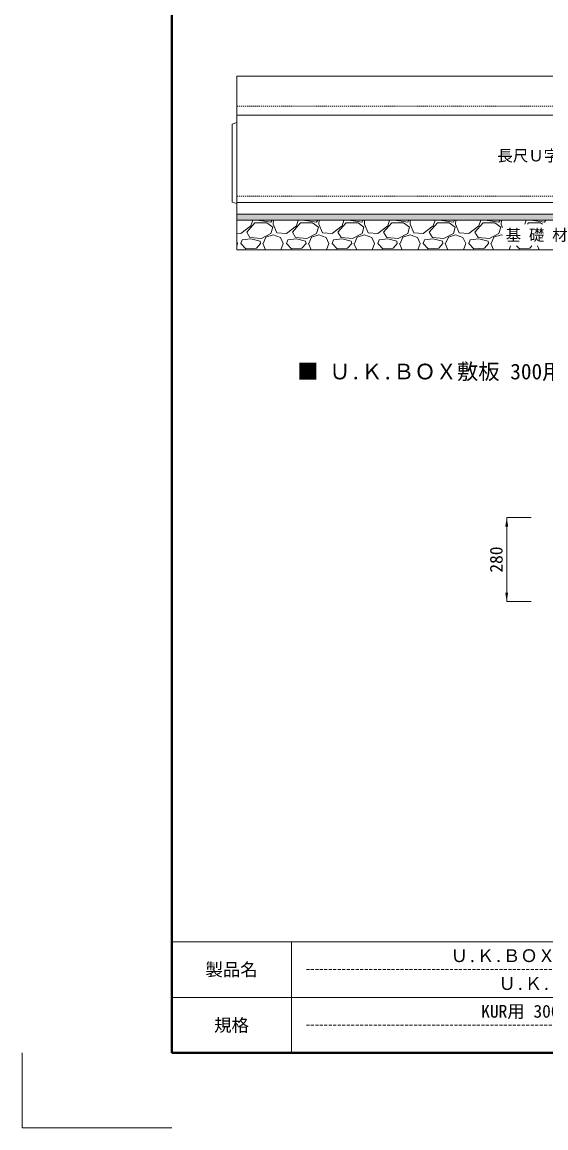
# Model space of a CAD drawing. Units: millimetres at full size; details may follow other scales. Extents: x -228 to 5022, y -597 to 6828.
# Drawn here: x -228 to 1523, y -597 to 3094 of the extents above; entities that cross this region are included whole.
import ezdxf
from ezdxf.enums import TextEntityAlignment as Align

# ---------------------------------------------------------------- set-up
doc = ezdxf.new("R2010")
doc.units = ezdxf.units.MM
doc.header["$LTSCALE"] = 10
doc.linetypes.add('USER1', pattern=[1.5, 1, -0.5])
doc.linetypes.add('USER2', pattern=[0.675, 0.375, -0.3])
for name, color, linetype, lineweight in [('(0-0)', 2, 'USER2', 9), ('0_2', 7, 'Continuous', 9), ('Defpoints_3', 7, 'Continuous', 13), ('図枠', 7, 'Continuous', 5), ('寸法線', 7, 'Continuous', 13), ('本体', 2, 'Continuous', 9), ('補助線', 8, 'Continuous', 13), ('ﾊｯﾁﾝｸﾞ', 7, 'Continuous', 5)]:
    doc.layers.add(name, color=color, linetype=linetype, lineweight=lineweight)
doc.styles.add('ＭＳ ゴシック', font='')
doc.styles.get('ＭＳ ゴシック').set_extended_font_data('MS Gothic')

# ---------------------------------------------------------------- blocks, each defined once
blk = doc.blocks.new('filled_arrow')
at = {"color": 0, "linetype": 'Continuous', "lineweight": -2}
blk.add_solid([(7.5, 1.25), (0, 0), (7.5, -1.25)], dxfattribs=at)

msp = doc.modelspace()

# ---------------------------------------------------------------- hatches: boundary and pattern name
at = {"layer": 'ﾊｯﾁﾝｸﾞ'}
msp.add_hatch(color=256, dxfattribs=at).paths.add_polyline_path([(489.77, 2453.06), (489.77, 2433.06), (2490.77, 2433.06), (2490.77, 2453.06)])

# ---------------------------------------------------------------- linework, layer by layer
at = {"layer": '0_2'}
for p, q in [((2490.77, 2453.06), (489.77, 2453.06)), ((2490.77, 2433.06), (489.77, 2433.06)), ((2490.77, 2333.06), (489.77, 2333.06))]:
    msp.add_line(p, q, dxfattribs=at)
at = {"layer": 'Defpoints_3'}
for p in [(-227.68, -347.32), (272.32, -597.32)]:
    msp.add_line(p, (-227.68, -597.32), dxfattribs=at)
at = {"layer": '図枠', "lineweight": 40}
for p, q in [((272.32, 6577.68), (272.32, -347.32)), ((272.32, -347.32), (4772.32, -347.32))]:
    msp.add_line(p, q, dxfattribs=at)
at = {"layer": '図枠', "lineweight": 13}
for p, q in [((4772.32, 23.93), (272.32, 23.93)), ((672.32, -347.32), (672.32, 23.93)), ((3647.32, -161.69), (272.32, -161.69))]:
    msp.add_line(p, q, dxfattribs=at)
at = {"layer": '図枠', "linetype": 'USER1', "lineweight": 9}
for p, q in [((2472.32, -68.88), (722.32, -68.88)), ((2472.32, -254.5), (722.32, -254.5))]:
    msp.add_line(p, q, dxfattribs=at)
at = {"layer": '寸法線'}
for p, q in [((1391.83, 1439.68), (1391.83, 1159.68)), ((1473.32, 1439.68), (1391.83, 1439.68)), ((1473.32, 1159.68), (1391.83, 1159.68))]:
    msp.add_line(p, q, dxfattribs=at)
at = {"layer": '本体', "lineweight": 20}
for p, q in [((489.77, 2913.06), (489.77, 2453.06)), ((489.77, 2913.06), (2489.77, 2913.06)), ((489.77, 2758.06), (474.77, 2753.06)), ((474.77, 2753.06), (474.77, 2493.06)), ((489.77, 2488.06), (474.77, 2493.06)), ((489.77, 2453.06), (2489.77, 2453.06))]:
    msp.add_line(p, q, dxfattribs=at)
at = {"layer": '本体', "linetype": 'USER2'}
for p, q in [((489.77, 2813.06), (2489.77, 2813.06)), ((489.77, 2513.06), (2459.77, 2513.06))]:
    msp.add_line(p, q, dxfattribs=at)
at = {"layer": '本体'}
for p, q in [((489.77, 2783.06), (2489.77, 2783.06)), ((489.77, 2491.69), (2489.77, 2491.69))]:
    msp.add_line(p, q, dxfattribs=at)
at = {"layer": '補助線'}
msp.add_line((489.77, 2453.06), (489.77, 2333.06), dxfattribs=at)
at = {"layer": 'ﾊｯﾁﾝｸﾞ'}
for p, q in [((503.4, 2388.29), (536.92, 2414.2)), ((523.21, 2392.87), (550.64, 2423.35)), ((536.92, 2414.2), (542.96, 2433.06)), ((550.64, 2423.35), (590.26, 2423.35)), ((564.48, 2433.06), (565.88, 2430.97)), ((565.88, 2430.97), (603.98, 2426.39)), ((590.26, 2423.35), (610.08, 2409.63)), ((603.98, 2426.39), (607.68, 2433.06)), ((610.08, 2409.63), (603.98, 2388.29)), ((612.28, 2433.06), (611.6, 2418.77)), ((611.6, 2418.77), (623.79, 2389.82)), ((655.8, 2388.29), (689.32, 2414.2)), ((675.61, 2392.87), (703.04, 2423.35)), ((689.32, 2414.2), (695.36, 2433.06)), ((703.04, 2423.35), (742.66, 2423.35)), ((716.88, 2433.06), (718.28, 2430.97)), ((718.28, 2430.97), (756.38, 2426.39)), ((742.66, 2423.35), (762.48, 2409.63)), ((756.38, 2426.39), (760.08, 2433.06)), ((762.48, 2409.63), (756.38, 2388.29)), ((764.68, 2433.06), (764, 2418.77)), ((764, 2418.77), (776.19, 2389.82)), ((808.2, 2388.29), (841.72, 2414.2)), ((828.01, 2392.87), (855.44, 2423.35)), ((841.72, 2414.2), (847.76, 2433.06)), ((855.44, 2423.35), (895.06, 2423.35)), ((869.28, 2433.06), (870.68, 2430.97)), ((870.68, 2430.97), (908.78, 2426.39)), ((895.06, 2423.35), (914.88, 2409.63)), ((908.78, 2426.39), (912.48, 2433.06)), ((914.88, 2409.63), (908.78, 2388.29)), ((917.08, 2433.06), (916.4, 2418.77)), ((916.4, 2418.77), (928.59, 2389.82)), ((960.6, 2388.29), (994.12, 2414.2)), ((980.41, 2392.87), (1007.84, 2423.35)), ((994.12, 2414.2), (1000.16, 2433.06)), ((1007.84, 2423.35), (1047.46, 2423.35)), ((1021.68, 2433.06), (1023.08, 2430.97)), ((1023.08, 2430.97), (1061.18, 2426.39)), ((1047.46, 2423.35), (1067.28, 2409.63)), ((1061.18, 2426.39), (1064.88, 2433.06)), ((1067.28, 2409.63), (1061.18, 2388.29)), ((1069.48, 2433.06), (1068.8, 2418.77)), ((1068.8, 2418.77), (1080.99, 2389.82)), ((1113, 2388.29), (1146.52, 2414.2)), ((1132.81, 2392.87), (1160.24, 2423.35)), ((1146.52, 2414.2), (1152.56, 2433.06)), ((1160.24, 2423.35), (1199.86, 2423.35)), ((1174.08, 2433.06), (1175.48, 2430.97)), ((1175.48, 2430.97), (1213.58, 2426.39)), ((1199.86, 2423.35), (1219.68, 2409.63)), ((1213.58, 2426.39), (1217.28, 2433.06)), ((1219.68, 2409.63), (1213.58, 2388.29)), ((1221.88, 2433.06), (1221.2, 2418.77)), ((1221.2, 2418.77), (1233.39, 2389.82)), ((1265.4, 2388.29), (1298.92, 2414.2)), ((1285.21, 2392.87), (1312.64, 2423.35)), ((1298.92, 2414.2), (1304.96, 2433.06)), ((1312.64, 2423.35), (1352.26, 2423.35)), ((1326.48, 2433.06), (1327.88, 2430.97)), ((1327.88, 2430.97), (1365.98, 2426.39)), ((1352.26, 2423.35), (1372.08, 2409.63)), ((1365.98, 2426.39), (1369.68, 2433.06)), ((1372.08, 2409.63), (1365.98, 2388.29)), ((1374.28, 2433.06), (1373.6, 2418.77)), ((1373.6, 2418.77), (1378.22, 2407.8)), ((1452.84, 2418.95), (1457.36, 2433.06)), ((1461.08, 2418.95), (1465.04, 2423.35)), ((1465.04, 2423.35), (1504.66, 2423.35)), ((1478.88, 2433.06), (1480.28, 2430.97)), ((1480.28, 2430.97), (1518.38, 2426.39)), ((1504.66, 2423.35), (1511.02, 2418.95)), ((1518.38, 2426.39), (1522.08, 2433.06)), ((489.77, 2388.94), (503.4, 2388.29)), ((503.4, 2354.77), (507.97, 2366.96)), ((536.92, 2370.01), (507.97, 2366.96)), ((533.88, 2374.58), (523.21, 2392.87)), ((571.98, 2371.53), (533.88, 2374.58)), ((567.4, 2362.39), (536.92, 2370.01)), ((568.93, 2354.77), (567.4, 2362.39)), ((603.98, 2388.29), (571.98, 2371.53)), ((578.07, 2354.77), (587.22, 2376.1)), ((587.22, 2376.1), (611.6, 2383.72)), ((611.6, 2383.72), (635.98, 2374.58)), ((623.79, 2389.82), (655.8, 2388.29)), ((635.98, 2374.58), (645.13, 2354.77)), ((655.8, 2354.77), (660.37, 2366.96)), ((689.32, 2370.01), (660.37, 2366.96)), ((686.28, 2374.58), (675.61, 2392.87)), ((724.38, 2371.53), (686.28, 2374.58)), ((719.8, 2362.39), (689.32, 2370.01)), ((721.33, 2354.77), (719.8, 2362.39)), ((756.38, 2388.29), (724.38, 2371.53)), ((730.47, 2354.77), (739.62, 2376.1)), ((739.62, 2376.1), (764, 2383.72)), ((764, 2383.72), (788.38, 2374.58)), ((776.19, 2389.82), (808.2, 2388.29)), ((788.38, 2374.58), (797.53, 2354.77)), ((808.2, 2354.77), (812.77, 2366.96)), ((841.72, 2370.01), (812.77, 2366.96)), ((838.68, 2374.58), (828.01, 2392.87)), ((876.78, 2371.53), (838.68, 2374.58)), ((872.2, 2362.39), (841.72, 2370.01)), ((873.73, 2354.77), (872.2, 2362.39)), ((908.78, 2388.29), (876.78, 2371.53)), ((882.87, 2354.77), (892.02, 2376.1)), ((892.02, 2376.1), (916.4, 2383.72)), ((916.4, 2383.72), (940.78, 2374.58)), ((928.59, 2389.82), (960.6, 2388.29)), ((940.78, 2374.58), (949.93, 2354.77)), ((960.6, 2354.77), (965.17, 2366.96)), ((994.12, 2370.01), (965.17, 2366.96)), ((991.08, 2374.58), (980.41, 2392.87)), ((1029.18, 2371.53), (991.08, 2374.58)), ((1024.6, 2362.39), (994.12, 2370.01)), ((1026.13, 2354.77), (1024.6, 2362.39)), ((1061.18, 2388.29), (1029.18, 2371.53)), ((1035.27, 2354.77), (1044.42, 2376.1)), ((1044.42, 2376.1), (1068.8, 2383.72)), ((1068.8, 2383.72), (1093.18, 2374.58)), ((1080.99, 2389.82), (1113, 2388.29)), ((1093.18, 2374.58), (1102.33, 2354.77)), ((1113, 2354.77), (1117.57, 2366.96)), ((1146.52, 2370.01), (1117.57, 2366.96)), ((1143.48, 2374.58), (1132.81, 2392.87)), ((1181.58, 2371.53), (1143.48, 2374.58)), ((1177, 2362.39), (1146.52, 2370.01)), ((1178.53, 2354.77), (1177, 2362.39)), ((1213.58, 2388.29), (1181.58, 2371.53)), ((1187.67, 2354.77), (1196.82, 2376.1)), ((1196.82, 2376.1), (1221.2, 2383.72)), ((1221.2, 2383.72), (1245.58, 2374.58)), ((1233.39, 2389.82), (1265.4, 2388.29)), ((1245.58, 2374.58), (1254.73, 2354.77)), ((1265.4, 2354.77), (1269.97, 2366.96)), ((1298.92, 2370.01), (1269.97, 2366.96)), ((1295.88, 2374.58), (1285.21, 2392.87)), ((1333.98, 2371.53), (1295.88, 2374.58)), ((1329.4, 2362.39), (1298.92, 2370.01)), ((1330.93, 2354.77), (1329.4, 2362.39)), ((1365.98, 2388.29), (1333.98, 2371.53)), ((1340.07, 2354.77), (1349.22, 2376.1)), ((1349.22, 2376.1), (1373.6, 2383.72)), ((1373.6, 2383.72), (1378.22, 2381.99)), ((489.77, 2361.17), (492.73, 2354.77)), ((489.77, 2346.49), (492.73, 2354.77)), ((520.16, 2336.48), (503.4, 2354.77)), ((555.21, 2339.53), (520.16, 2336.48)), ((568.93, 2354.77), (555.21, 2339.53)), ((576.55, 2354.77), (585.69, 2333.43)), ((585.69, 2333.43), (586.95, 2333.06)), ((636.25, 2333.06), (637.51, 2333.43)), ((637.51, 2333.43), (645.13, 2354.77)), ((672.56, 2336.48), (655.8, 2354.77)), ((707.61, 2339.53), (672.56, 2336.48)), ((721.33, 2354.77), (707.61, 2339.53)), ((728.95, 2354.77), (738.09, 2333.43)), ((738.09, 2333.43), (739.35, 2333.06)), ((788.65, 2333.06), (789.91, 2333.43)), ((789.91, 2333.43), (797.53, 2354.77)), ((824.96, 2336.48), (808.2, 2354.77)), ((860.01, 2339.53), (824.96, 2336.48)), ((873.73, 2354.77), (860.01, 2339.53)), ((881.35, 2354.77), (890.49, 2333.43)), ((890.49, 2333.43), (891.75, 2333.06)), ((941.05, 2333.06), (942.31, 2333.43)), ((942.31, 2333.43), (949.93, 2354.77)), ((977.36, 2336.48), (960.6, 2354.77)), ((1012.41, 2339.53), (977.36, 2336.48)), ((1026.13, 2354.77), (1012.41, 2339.53)), ((1033.75, 2354.77), (1042.89, 2333.43)), ((1042.89, 2333.43), (1044.15, 2333.06)), ((1093.45, 2333.06), (1094.71, 2333.43)), ((1094.71, 2333.43), (1102.33, 2354.77)), ((1129.76, 2336.48), (1113, 2354.77)), ((1164.81, 2339.53), (1129.76, 2336.48)), ((1178.53, 2354.77), (1164.81, 2339.53)), ((1186.15, 2354.77), (1195.29, 2333.43)), ((1195.29, 2333.43), (1196.55, 2333.06)), ((1245.85, 2333.06), (1247.11, 2333.43)), ((1247.11, 2333.43), (1254.73, 2354.77)), ((1282.16, 2336.48), (1265.4, 2354.77)), ((1317.21, 2339.53), (1282.16, 2336.48)), ((1330.93, 2354.77), (1317.21, 2339.53)), ((1338.55, 2354.77), (1347.69, 2333.43)), ((1347.69, 2333.43), (1348.95, 2333.06)), ((1398.25, 2333.06), (1399.51, 2333.43)), ((1399.51, 2333.43), (1404.34, 2346.97)), ((1434.56, 2336.48), (1424.94, 2346.97)), ((1469.61, 2339.53), (1434.56, 2336.48)), ((1476.31, 2346.97), (1469.61, 2339.53)), ((1494.29, 2346.97), (1500.09, 2333.43)), ((1500.09, 2333.43), (1501.35, 2333.06))]:
    msp.add_line(p, q, dxfattribs=at)

# ---------------------------------------------------------------- block references
at = {"layer": '寸法線', "xscale": 4, "yscale": 4}
for p, rotation in [((1391.83, 1439.68), 270), ((1391.83, 1159.68), 90)]:
    msp.add_blockref('filled_arrow', p, dxfattribs=dict(at, rotation=rotation))

# ---------------------------------------------------------------- texts
at = {"layer": '(0-0)', "color": 7, "style": 'ＭＳ ゴシック'}
msp.add_text('■ Ｕ.Ｋ.ＢＯＸ敷板 300用\u3000参考質量：268kg', height=52.22, dxfattribs=at).set_placement((691.77, 1885.55), align=Align.BOTTOM_LEFT)
at = {"layer": '0_2', "style": 'ＭＳ ゴシック'}
for s, p in [('長尺Ｕ字溝', (1489.77, 2647.74)), ('基 礎 材', (1491.77, 2383.06))]:
    msp.add_text(s, height=37.98, dxfattribs=at).set_placement(p, align=Align.MIDDLE_CENTER)
at = {"layer": '図枠', "style": 'ＭＳ ゴシック'}
for s, p in [('Ｕ.Ｋ.ＢＯＸ （ T-25横断 ）', (1597.32, -22.47)), ('製品名', (472.32, -68.88)), ('Ｕ.Ｋ.ＢＯＸ敷板', (1597.32, -115.28)), ('KUR用 300×300×2000', (1597.32, -208.1)), ('規格', (472.32, -254.5))]:
    msp.add_text(s, height=42.72, dxfattribs=at).set_placement(p, align=Align.MIDDLE_CENTER)
at = {"layer": '寸法線', "style": 'ＭＳ ゴシック'}
msp.add_text('280', height=42.72, rotation=90, dxfattribs=at).set_placement((1356.83, 1299.68), align=Align.MIDDLE_CENTER)

doc.saveas('drawing.dxf')
